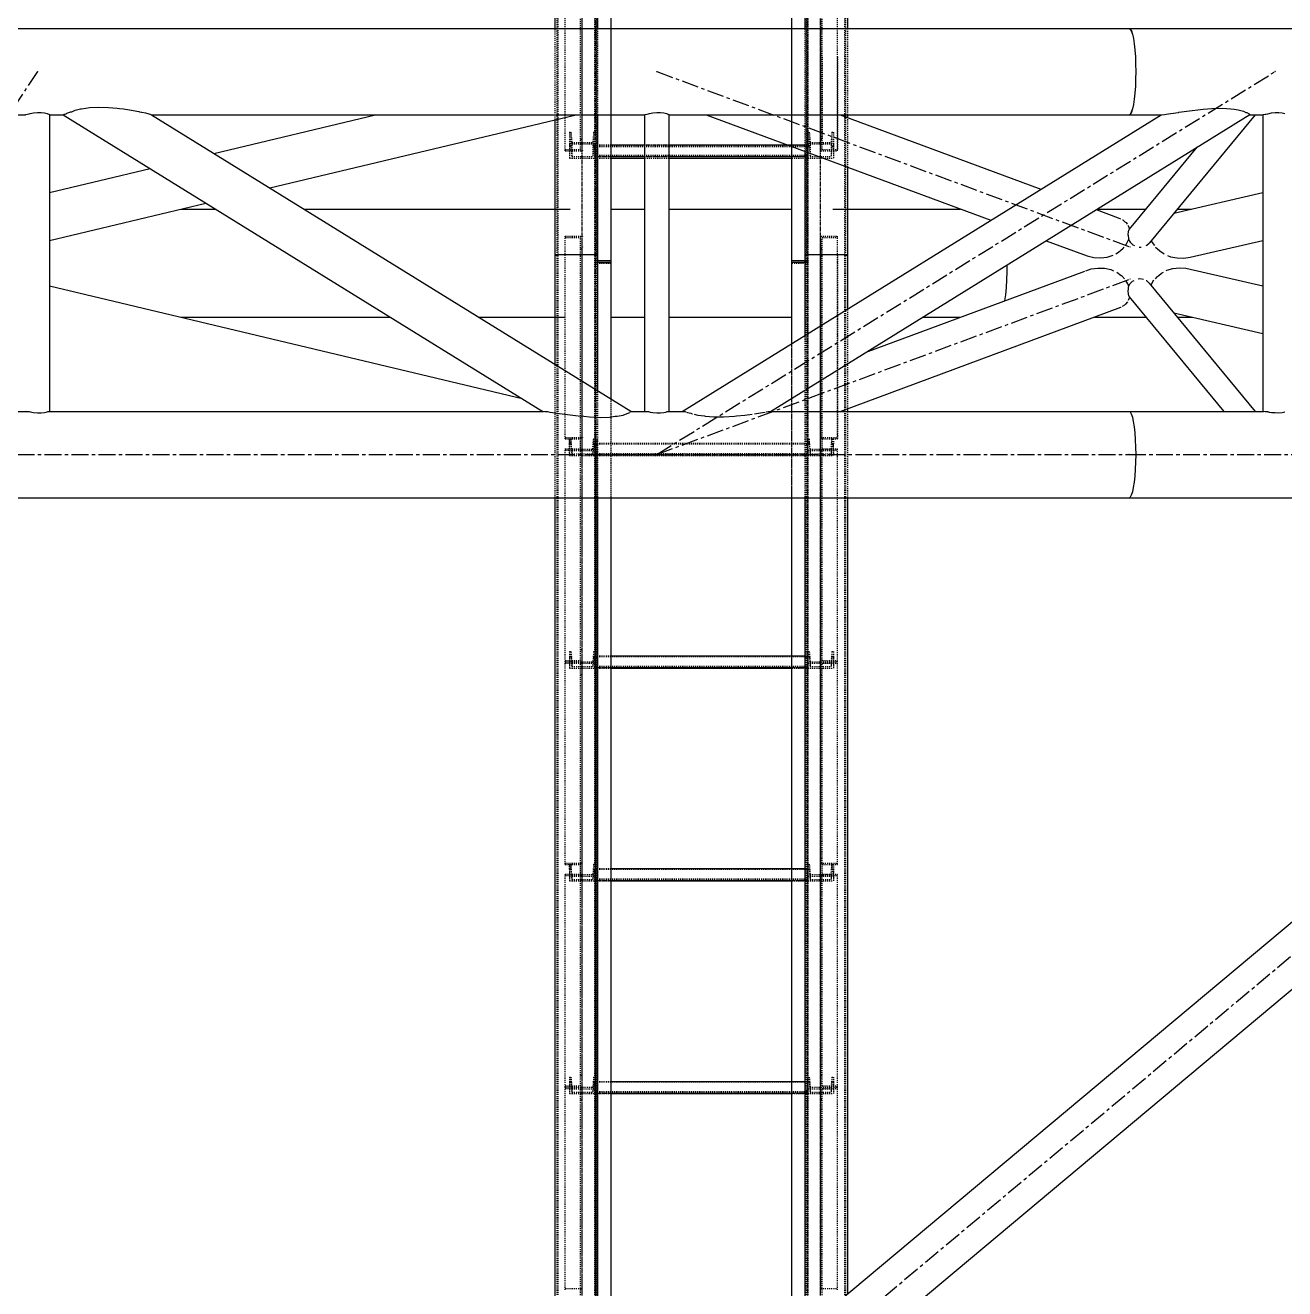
# Model space of a CAD drawing. Header units: millimetres. Extents: x 5143 to 30813, y 232 to 21408.
# Drawn here: x 24297 to 24889, y 11978 to 12572 of the extents above; entities that cross this region are included whole.
import ezdxf

# ---------------------------------------------------------------- set-up
doc = ezdxf.new("R2010")
doc.units = ezdxf.units.MM
doc.header["$LTSCALE"] = 0.25
for name, pattern in [('CENTER', [50.8, 31.75, -6.35, 6.35, -6.35]), ('XKITLINE00', [0]), ('XKITLINE02', [4, 2, -2]), ('XKITLINE03', [6, 3, -1, 1, -1])]:
    doc.linetypes.add(name, pattern=pattern)

msp = doc.modelspace()

# ---------------------------------------------------------------- linework, layer by layer
at = {"color": 1, "linetype": 'XKITLINE03'}
for p, q in [((24559, 12460.22), (24559, 14136.58)), ((24670.99, 12460.22), (24670.99, 14136.58)), ((24564.99, 14100.27), (24565, 12460.27)), ((24665, 12460.27), (24665, 14100.27)), ((24559, 12513.08), (24559, 12616.42)), ((24670.98, 12616.42), (24670.98, 12513.08)), ((24564.99, 12509.62), (24564.99, 12516.23)), ((24664.97, 12516.23), (24664.97, 12509.62)), ((24564.99, 12510.33), (24664.97, 12510.33)), ((24559, 12378.2), (24559, 12472.83)), ((24670.98, 12472.83), (24670.98, 12378.2)), ((24559, 10814.34), (24559, 12467.81)), ((24670.99, 10814.34), (24670.99, 12467.81)), ((24565, 12460.27), (24565, 10820.27)), ((24665, 10820.27), (24665, 12460.27)), ((24559, 12272.87), (24559, 12372.39)), ((24564.99, 12369.86), (24564.99, 12372.13)), ((24564.99, 12370.1), (24664.97, 12370.1)), ((24664.97, 12372.13), (24664.97, 12369.86)), ((24670.98, 12372.39), (24670.98, 12272.87)), ((24559, 12178.24), (24559, 12272.87)), ((24564.99, 12269.88), (24564.99, 12272.15)), ((24564.99, 12270.12), (24664.97, 12270.12)), ((24664.97, 12272.15), (24664.97, 12269.88)), ((24670.98, 12272.87), (24670.98, 12178.24)), ((24559, 12072.91), (24559, 12172.43)), ((24564.99, 12169.9), (24564.99, 12172.17)), ((24564.99, 12170.14), (24664.97, 12170.14)), ((24664.97, 12172.17), (24664.97, 12169.9)), ((24670.98, 12172.43), (24670.98, 12072.91)), ((24559, 11978.28), (24559, 12072.91)), ((24670.98, 12072.91), (24670.98, 11978.28)), ((24564.99, 12069.92), (24564.99, 12072.19)), ((24564.99, 12070.16), (24664.97, 12070.16)), ((24664.97, 12072.19), (24664.97, 12069.92))]:
    msp.add_line(p, q, dxfattribs=at)
at = {"color": 3, "linetype": 'XKITLINE02'}
for p, q in [((24547.15, 12464.01), (24547.15, 14108.01)), ((24547.68, 12464.27), (24547.68, 14108.55)), ((24564.91, 12464.27), (24564.92, 14108.55)), ((24565.45, 12464.01), (24565.45, 14108.01)), ((24664.54, 12464.01), (24664.54, 14108.01)), ((24665.07, 12464.27), (24665.07, 14108.55)), ((24682.31, 12464.27), (24682.31, 14108.55)), ((24682.84, 12464.01), (24682.84, 14108.01)), ((24565, 12460.27), (24564.99, 14101.46)), ((24565.85, 12460.36), (24565.85, 14101.37)), ((24657.5, 12461.41), (24657.5, 14101.41)), ((24664.15, 12460.36), (24664.15, 14101.37)), ((24665, 12460.27), (24665, 14101.46)), ((24663.69, 12512.75), (24663.69, 14066.32)), ((24546.3, 12527.64), (24546.3, 14052.58)), ((24572.5, 12461.41), (24572.5, 14036.38)), ((24558.2, 12513.62), (24558.2, 12621.89)), ((24559, 12513.08), (24559, 12621.89)), ((24670.98, 12557.22), (24670.98, 12621.89)), ((24671.78, 12513.62), (24671.78, 12621.89)), ((24551, 12513.08), (24551, 12616.97)), ((24678.98, 12513.08), (24678.98, 12616.97)), ((24546.3, 12527.64), (24546.3, 12570.57)), ((24566.3, 12529.97), (24566.3, 12570.57)), ((24572.5, 12529.97), (24572.5, 12570.57)), ((24657.5, 12515.05), (24657.5, 12570.57)), ((24663.69, 12512.75), (24663.69, 12570.57)), ((24683.69, 12529.97), (24683.69, 12570.57)), ((24670.98, 12513.08), (24670.98, 12557.22)), ((24671.78, 12557.22), (24671.78, 12518.55)), ((24678.98, 12557.22), (24678.98, 12513.62)), ((24683.69, 12505.34), (24683.69, 12528.66)), ((24552.99, 12521.73), (24552.99, 12515.11)), ((24552.99, 12521.73), (24553.67, 12521.73)), ((24552.99, 12521.73), (24552.99, 12516.23)), ((24553.67, 12521.73), (24553.67, 12515.11)), ((24553.67, 12521.73), (24554.06, 12516.93)), ((24558.2, 12518.55), (24559, 12518.55)), ((24564.31, 12521.73), (24563.93, 12516.93)), ((24564.31, 12521.73), (24564.31, 12515.11)), ((24564.31, 12521.73), (24564.99, 12521.73)), ((24564.99, 12521.73), (24564.99, 12515.11)), ((24564.99, 12521.73), (24564.99, 12516.23)), ((24664.97, 12521.73), (24664.97, 12515.11)), ((24664.97, 12521.73), (24664.97, 12516.23)), ((24664.97, 12521.73), (24665.65, 12521.73)), ((24665.65, 12521.73), (24665.65, 12515.11)), ((24665.65, 12521.73), (24666.04, 12516.93)), ((24670.98, 12518.55), (24671.78, 12518.55)), ((24676.29, 12521.73), (24675.91, 12516.93)), ((24676.29, 12521.73), (24676.29, 12515.11)), ((24676.29, 12521.73), (24676.97, 12521.73)), ((24676.97, 12521.73), (24676.97, 12515.11)), ((24676.97, 12521.73), (24676.97, 12516.23)), ((24551, 12513.62), (24558.2, 12513.62)), ((24551, 12513.08), (24559, 12513.08)), ((24552.99, 12516.23), (24552.99, 12509.62)), ((24552.99, 12516.23), (24564.99, 12516.23)), ((24552.99, 12515.11), (24553.67, 12515.11)), ((24552.99, 12515.11), (24552.99, 12509.62)), ((24553.67, 12515.11), (24554.06, 12510.32)), ((24554.06, 12516.93), (24554.06, 12510.32)), ((24554.06, 12516.93), (24563.93, 12516.93)), ((24563.93, 12516.93), (24563.93, 12510.32)), ((24564.31, 12515.11), (24563.93, 12510.32)), ((24564.31, 12515.11), (24564.99, 12515.11)), ((24564.99, 12516.23), (24564.99, 12509.62)), ((24564.99, 12509.62), (24564.99, 12515.82)), ((24564.99, 12515.82), (24572.5, 12515.82)), ((24564.99, 12515.78), (24664.97, 12515.78)), ((24564.99, 12515.15), (24664.97, 12515.15)), ((24564.99, 12515.11), (24664.97, 12515.11)), ((24564.99, 12515.11), (24564.99, 12509.62)), ((24588.25, 12515.82), (24599.65, 12515.82)), ((24655.41, 12515.82), (24664.97, 12515.82)), ((24664.97, 12509.62), (24664.97, 12516.23)), ((24664.97, 12509.62), (24664.97, 12515.82)), ((24664.97, 12515.11), (24664.97, 12509.62)), ((24664.97, 12515.11), (24665.65, 12515.11)), ((24664.97, 12516.23), (24676.97, 12516.23)), ((24665.65, 12515.11), (24666.04, 12510.32)), ((24666.04, 12516.93), (24675.91, 12516.93)), ((24666.04, 12516.93), (24666.04, 12510.32)), ((24670.98, 12513.08), (24678.98, 12513.08)), ((24671.78, 12513.62), (24678.98, 12513.62)), ((24675.91, 12516.93), (24675.91, 12510.32)), ((24676.29, 12515.11), (24675.91, 12510.32)), ((24676.29, 12515.11), (24676.97, 12515.11)), ((24676.97, 12516.23), (24676.97, 12509.62)), ((24676.97, 12515.11), (24676.97, 12509.62)), ((24552.99, 12509.62), (24564.99, 12509.62)), ((24554.06, 12510.32), (24563.93, 12510.32)), ((24564.99, 12510.97), (24664.97, 12510.97)), ((24564.99, 12510.39), (24664.97, 12510.39)), ((24564.99, 12510.33), (24572.5, 12510.33)), ((24564.99, 12509.62), (24572.5, 12509.62)), ((24588.25, 12510.33), (24599.65, 12510.33)), ((24588.25, 12509.62), (24599.65, 12509.62)), ((24657.5, 12510.33), (24664.97, 12510.33)), ((24657.5, 12509.62), (24664.97, 12509.62)), ((24664.97, 12509.62), (24676.97, 12509.62)), ((24666.04, 12510.32), (24675.91, 12510.32)), ((24551, 12377.6), (24551, 12472.83)), ((24551, 12472.83), (24559, 12472.83)), ((24551, 12472.24), (24558.2, 12472.24)), ((24558.2, 12372.26), (24558.2, 12472.24)), ((24559, 12372.26), (24559, 12472.83)), ((24670.98, 12464.3), (24670.98, 12472.83)), ((24670.98, 12472.83), (24678.98, 12472.83)), ((24671.78, 12377.22), (24671.78, 12472.24)), ((24671.78, 12472.24), (24678.98, 12472.24)), ((24678.98, 12377.6), (24678.98, 12472.83)), ((24558.2, 12466.9), (24559, 12466.9)), ((24670.98, 12466.9), (24671.78, 12466.9)), ((24546.3, 12464.01), (24546.3, 12464.3)), ((24546.3, 10867.93), (24546.3, 12464.01)), ((24546.3, 12464.01), (24547.15, 12464.01)), ((24546.3, 12464.01), (24547.15, 12464.01)), ((24547.15, 12464.01), (24547.68, 12464.27)), ((24547.15, 12464.01), (24547.68, 12464.27)), ((24547.15, 10820.27), (24547.15, 12464.01)), ((24547.68, 10820.27), (24547.68, 12464.27)), ((24547.68, 12464.27), (24564.92, 12464.27)), ((24547.68, 12464.27), (24564.91, 12464.27)), ((24564.91, 10820.27), (24564.92, 12464.27)), ((24564.91, 12464.27), (24565.45, 12464.01)), ((24564.92, 12464.27), (24565.45, 12464.01)), ((24565, 12461.46), (24566.3, 12461.46)), ((24565, 12460.68), (24566.3, 12460.68)), ((24565, 10820.27), (24565, 12460.68)), ((24565, 12460.27), (24572.5, 12460.27)), ((24565, 12460.27), (24572.5, 12460.27)), ((24565.45, 10820.27), (24565.45, 12464.01)), ((24565.45, 12464.01), (24566.3, 12464.01)), ((24565.45, 12464.01), (24566.3, 12464.01)), ((24565.85, 12461.37), (24566.3, 12461.38)), ((24565.85, 12460.65), (24572.5, 12460.66)), ((24565.85, 10820.3), (24565.85, 12460.65)), ((24565.85, 12460.36), (24572.5, 12460.32)), ((24565.85, 12460.3), (24572.5, 12460.29)), ((24566.3, 12464.01), (24566.3, 12464.3)), ((24572.5, 12461.41), (24572.5, 12461.46)), ((24572.5, 12460.68), (24572.5, 12460.66)), ((24572.5, 12460.27), (24572.5, 12460.68)), ((24572.5, 10884.14), (24572.5, 12460.66)), ((24572.5, 12460.29), (24572.5, 12460.27)), ((24657.5, 12461.41), (24657.5, 12461.46)), ((24657.5, 12460.27), (24657.5, 12460.68)), ((24657.5, 12460.66), (24664.15, 12460.65)), ((24657.5, 10820.66), (24657.5, 12460.66)), ((24657.5, 12460.32), (24664.15, 12460.36)), ((24657.5, 12460.32), (24657.5, 12460.27)), ((24657.5, 12460.29), (24664.15, 12460.3)), ((24657.5, 12460.27), (24665, 12460.27)), ((24657.5, 12460.27), (24665, 12460.27)), ((24663.69, 12464.01), (24663.69, 12464.3)), ((24663.69, 12464.01), (24664.54, 12464.01)), ((24663.69, 12464.01), (24664.54, 12464.01)), ((24663.69, 12461.46), (24665, 12461.46)), ((24663.69, 12461.38), (24664.15, 12461.37)), ((24663.69, 12460.68), (24665, 12460.68)), ((24664.15, 12461.37), (24664.15, 12460.36)), ((24664.15, 10820.3), (24664.15, 12460.65)), ((24664.54, 12464.01), (24665.07, 12464.27)), ((24664.54, 12464.01), (24665.07, 12464.27)), ((24664.54, 10820.27), (24664.54, 12464.01)), ((24665, 12461.46), (24665, 12460.27)), ((24665, 10820.27), (24665, 12460.68)), ((24665.07, 10820.27), (24665.07, 12464.27)), ((24665.07, 12464.27), (24682.31, 12464.27)), ((24665.07, 12464.27), (24682.31, 12464.27)), ((24670.98, 12372.26), (24670.98, 12464.3)), ((24671.78, 12372.26), (24671.78, 12464.3)), ((24678.98, 12464.3), (24678.98, 12377.6)), ((24682.31, 10820.27), (24682.31, 12464.27)), ((24682.31, 12464.27), (24682.84, 12464.01)), ((24682.31, 12464.27), (24682.84, 12464.01)), ((24682.84, 10820.27), (24682.84, 12464.01)), ((24682.84, 12464.01), (24683.69, 12464.01)), ((24682.84, 12464.01), (24683.69, 12464.01)), ((24683.69, 12464.01), (24683.69, 12464.3)), ((24683.69, 12391.89), (24683.69, 12438.7)), ((24663.69, 10854.23), (24663.69, 12426.32)), ((24657.5, 12349.97), (24657.5, 12422.48)), ((24546.3, 12349.97), (24546.3, 12412.58)), ((24566.3, 10880.3), (24566.3, 12400.21)), ((24572.5, 12349.97), (24572.5, 12396.38)), ((24683.69, 12349.97), (24683.69, 12390.57)), ((24551, 12378.2), (24559, 12378.2)), ((24551, 12377.6), (24558.2, 12377.6)), ((24552.99, 12375.36), (24552.99, 12377.63)), ((24552.99, 12377.63), (24553.67, 12377.63)), ((24552.99, 12377.22), (24552.99, 12372.13)), ((24553.67, 12377.63), (24553.67, 12375.36)), ((24554.06, 12372.83), (24553.67, 12377.63)), ((24558.2, 12273.44), (24558.2, 12378.08)), ((24558.2, 12378.08), (24559, 12378.08)), ((24559, 12272.87), (24559, 12378.08)), ((24563.93, 12372.83), (24564.31, 12377.63)), ((24564.31, 12377.63), (24564.31, 12375.36)), ((24564.31, 12377.63), (24564.99, 12377.63)), ((24564.99, 12375.36), (24564.99, 12377.63)), ((24565, 12377.22), (24565, 10820.27)), ((24564.99, 12377.22), (24564.99, 12372.13)), ((24564.99, 12369.86), (24564.99, 12375.6)), ((24564.99, 12375.6), (24664.97, 12375.6)), ((24564.99, 12375.59), (24664.97, 12375.59)), ((24565.85, 12377.22), (24565.85, 10820.3)), ((24664.97, 12369.86), (24664.97, 12375.6)), ((24664.97, 12372.13), (24664.97, 12377.63)), ((24664.97, 12377.63), (24665.65, 12377.63)), ((24664.97, 12377.63), (24664.97, 12375.36)), ((24666.04, 12372.83), (24665.65, 12377.63)), ((24665.65, 12377.63), (24665.65, 12375.36)), ((24670.98, 12378.2), (24678.98, 12378.2)), ((24670.98, 12272.87), (24670.98, 12378.08)), ((24670.98, 12378.08), (24671.78, 12378.08)), ((24671.78, 12273.44), (24671.78, 12378.08)), ((24671.78, 12377.6), (24678.98, 12377.6)), ((24675.91, 12372.83), (24676.29, 12377.63)), ((24676.29, 12377.63), (24676.97, 12377.63)), ((24676.29, 12377.63), (24676.29, 12375.36)), ((24676.97, 12372.13), (24676.97, 12377.63)), ((24676.97, 12377.63), (24676.97, 12375.36)), ((24551, 12272.87), (24551, 12372.95)), ((24551, 12372.95), (24558.2, 12372.95)), ((24551, 12372.39), (24559, 12372.39)), ((24552.99, 12375.36), (24553.67, 12375.36)), ((24552.99, 12369.86), (24552.99, 12375.36)), ((24552.99, 12372.13), (24552.99, 12369.86)), ((24552.99, 12372.13), (24564.99, 12372.13)), ((24552.99, 12369.86), (24564.99, 12369.86)), ((24553.67, 12375.36), (24554.06, 12370.56)), ((24554.06, 12372.83), (24554.06, 12370.56)), ((24554.06, 12372.83), (24563.93, 12372.83)), ((24554.06, 12370.56), (24563.93, 12370.56)), ((24558.2, 12372.26), (24559, 12372.26)), ((24564.31, 12375.36), (24563.93, 12370.56)), ((24563.93, 12372.83), (24563.93, 12370.56)), ((24564.31, 12375.36), (24564.99, 12375.36)), ((24564.99, 12375.37), (24664.97, 12375.37)), ((24564.99, 12369.86), (24564.99, 12375.36)), ((24564.99, 12375.36), (24664.97, 12375.36)), ((24564.99, 12372.13), (24564.99, 12369.86)), ((24564.99, 12370.78), (24664.97, 12370.78)), ((24564.99, 12370.58), (24664.97, 12370.58)), ((24564.99, 12370.1), (24664.97, 12370.1)), ((24564.99, 12369.86), (24664.97, 12369.86)), ((24664.97, 12369.86), (24664.97, 12375.36)), ((24664.97, 12375.36), (24665.65, 12375.36)), ((24664.97, 12372.13), (24676.97, 12372.13)), ((24664.97, 12372.13), (24664.97, 12369.86)), ((24664.97, 12369.86), (24676.97, 12369.86)), ((24665.65, 12375.36), (24666.04, 12370.56)), ((24666.04, 12372.83), (24675.91, 12372.83)), ((24666.04, 12372.83), (24666.04, 12370.56)), ((24666.04, 12370.56), (24675.91, 12370.56)), ((24670.98, 12372.39), (24678.98, 12372.39)), ((24670.98, 12372.26), (24671.78, 12372.26)), ((24670.98, 12272.87), (24670.98, 12369.6)), ((24671.78, 12372.95), (24678.98, 12372.95)), ((24676.29, 12375.36), (24675.91, 12370.56)), ((24675.91, 12372.83), (24675.91, 12370.56)), ((24676.29, 12375.36), (24676.97, 12375.36)), ((24676.97, 12369.86), (24676.97, 12375.36)), ((24676.97, 12372.13), (24676.97, 12369.86)), ((24678.98, 12369.5), (24678.98, 12372.95)), ((24678.98, 12272.87), (24678.98, 12369.59)), ((24552.99, 12277.65), (24552.99, 12275.38)), ((24552.99, 12277.65), (24553.67, 12277.65)), ((24552.99, 12277.65), (24552.99, 12272.15)), ((24552.99, 12275.38), (24553.67, 12275.38)), ((24552.99, 12275.38), (24552.99, 12269.88)), ((24553.67, 12277.65), (24553.67, 12275.38)), ((24553.67, 12277.65), (24554.06, 12272.85)), ((24553.67, 12275.38), (24554.06, 12270.58)), ((24558.2, 12278.56), (24559, 12278.56)), ((24564.31, 12277.65), (24563.93, 12272.85)), ((24564.31, 12275.38), (24563.93, 12270.58)), ((24564.31, 12277.65), (24564.31, 12275.38)), ((24564.31, 12277.65), (24564.99, 12277.65)), ((24564.31, 12275.38), (24564.99, 12275.38)), ((24564.99, 12277.65), (24564.99, 12275.38)), ((24564.99, 12277.65), (24564.99, 12272.15)), ((24564.99, 12269.88), (24564.99, 12275.62)), ((24564.99, 12275.62), (24572.5, 12275.62)), ((24564.99, 12275.61), (24664.97, 12275.61)), ((24564.99, 12275.39), (24664.97, 12275.39)), ((24564.99, 12275.38), (24564.99, 12269.88)), ((24564.99, 12275.38), (24664.97, 12275.38)), ((24657.5, 12275.62), (24664.97, 12275.62)), ((24664.97, 12277.65), (24664.97, 12272.15)), ((24664.97, 12277.65), (24665.65, 12277.65)), ((24664.97, 12277.65), (24664.97, 12275.38)), ((24664.97, 12269.88), (24664.97, 12275.62)), ((24664.97, 12275.38), (24664.97, 12269.88)), ((24664.97, 12275.38), (24665.65, 12275.38)), ((24665.65, 12277.65), (24666.04, 12272.85)), ((24665.65, 12277.65), (24665.65, 12275.38)), ((24665.65, 12275.38), (24666.04, 12270.58)), ((24670.98, 12278.56), (24671.78, 12278.56)), ((24676.29, 12277.65), (24675.91, 12272.85)), ((24676.29, 12275.38), (24675.91, 12270.58)), ((24676.29, 12277.65), (24676.97, 12277.65)), ((24676.29, 12277.65), (24676.29, 12275.38)), ((24676.29, 12275.38), (24676.97, 12275.38)), ((24676.97, 12277.65), (24676.97, 12272.15)), ((24676.97, 12277.65), (24676.97, 12275.38)), ((24676.97, 12275.38), (24676.97, 12269.88)), ((24551, 12273.44), (24558.2, 12273.44)), ((24551, 12177.65), (24551, 12272.87)), ((24551, 12272.87), (24559, 12272.87)), ((24551, 12272.87), (24559, 12272.87)), ((24551, 12272.28), (24558.2, 12272.28)), ((24552.99, 12272.15), (24552.99, 12269.88)), ((24552.99, 12272.15), (24564.99, 12272.15)), ((24552.99, 12269.88), (24564.99, 12269.88)), ((24554.06, 12272.85), (24554.06, 12270.58)), ((24554.06, 12272.85), (24563.93, 12272.85)), ((24554.06, 12270.58), (24563.93, 12270.58)), ((24558.2, 12172.3), (24558.2, 12272.28)), ((24559, 12172.3), (24559, 12272.87)), ((24563.93, 12272.85), (24563.93, 12270.58)), ((24564.99, 12272.15), (24564.99, 12269.88)), ((24564.99, 12270.8), (24664.97, 12270.8)), ((24564.99, 12270.6), (24664.97, 12270.6)), ((24564.99, 12270.12), (24572.5, 12270.12)), ((24564.99, 12269.88), (24572.5, 12269.88)), ((24657.5, 12270.12), (24664.97, 12270.12)), ((24657.5, 12269.88), (24664.97, 12269.88)), ((24664.97, 12272.15), (24676.97, 12272.15)), ((24664.97, 12272.15), (24664.97, 12269.88)), ((24664.97, 12269.88), (24676.97, 12269.88)), ((24666.04, 12272.85), (24675.91, 12272.85)), ((24666.04, 12272.85), (24666.04, 12270.58)), ((24666.04, 12270.58), (24675.91, 12270.58)), ((24670.98, 12172.3), (24670.98, 12272.87)), ((24670.98, 12272.87), (24678.98, 12272.87)), ((24670.98, 12272.87), (24678.98, 12272.87)), ((24671.78, 12273.44), (24678.98, 12273.44)), ((24671.78, 12172.3), (24671.78, 12272.28)), ((24671.78, 12272.28), (24678.98, 12272.28)), ((24675.91, 12272.85), (24675.91, 12270.58)), ((24676.97, 12272.15), (24676.97, 12269.88)), ((24678.98, 12177.65), (24678.98, 12272.87)), ((24558.2, 12266.94), (24559, 12266.94)), ((24670.98, 12266.94), (24671.78, 12266.94)), ((24551, 12178.24), (24559, 12178.24)), ((24551, 12177.65), (24558.2, 12177.65)), ((24552.99, 12175.4), (24552.99, 12177.67)), ((24552.99, 12177.67), (24553.67, 12177.67)), ((24552.99, 12177.65), (24552.99, 12172.17)), ((24552.99, 12175.4), (24553.67, 12175.4)), ((24552.99, 12175.4), (24552.99, 12169.9)), ((24553.67, 12177.67), (24553.67, 12175.4)), ((24554.06, 12172.87), (24553.67, 12177.67)), ((24553.67, 12175.4), (24554.06, 12170.6)), ((24558.2, 12073.48), (24558.2, 12178.12)), ((24558.2, 12178.12), (24559, 12178.12)), ((24559, 12072.91), (24559, 12178.12)), ((24564.31, 12177.67), (24563.93, 12172.87)), ((24564.31, 12175.4), (24563.93, 12170.6)), ((24564.31, 12177.67), (24564.31, 12175.4)), ((24564.31, 12177.67), (24564.99, 12177.67)), ((24564.31, 12175.4), (24564.99, 12175.4)), ((24564.99, 12177.67), (24564.99, 12175.4)), ((24564.99, 12177.67), (24564.99, 12172.17)), ((24564.99, 12169.9), (24564.99, 12175.64)), ((24564.99, 12175.64), (24572.5, 12175.64)), ((24564.99, 12175.63), (24664.97, 12175.63)), ((24564.99, 12175.41), (24664.97, 12175.41)), ((24564.99, 12175.4), (24564.99, 12169.9)), ((24564.99, 12175.4), (24664.97, 12175.4)), ((24657.5, 12175.64), (24664.97, 12175.64)), ((24664.97, 12169.9), (24664.97, 12175.64)), ((24664.97, 12177.67), (24664.97, 12172.17)), ((24664.97, 12177.67), (24665.65, 12177.67)), ((24664.97, 12177.67), (24664.97, 12175.4)), ((24664.97, 12175.4), (24664.97, 12169.9)), ((24664.97, 12175.4), (24665.65, 12175.4)), ((24665.65, 12177.67), (24666.04, 12172.87)), ((24665.65, 12177.67), (24665.65, 12175.4)), ((24665.65, 12175.4), (24666.04, 12170.6)), ((24670.98, 12178.24), (24678.98, 12178.24)), ((24670.98, 12072.91), (24670.98, 12178.12)), ((24670.98, 12178.12), (24671.78, 12178.12)), ((24671.78, 12073.48), (24671.78, 12178.12)), ((24671.78, 12177.65), (24678.98, 12177.65)), ((24675.91, 12172.87), (24676.29, 12177.67)), ((24676.29, 12175.4), (24675.91, 12170.6)), ((24676.29, 12177.67), (24676.97, 12177.67)), ((24676.29, 12177.67), (24676.29, 12175.4)), ((24676.29, 12175.4), (24676.97, 12175.4)), ((24676.97, 12172.17), (24676.97, 12177.67)), ((24676.97, 12177.67), (24676.97, 12175.4)), ((24676.97, 12175.4), (24676.97, 12169.9)), ((24551, 12072.91), (24551, 12173)), ((24551, 12173), (24558.2, 12173)), ((24551, 12172.43), (24559, 12172.43)), ((24552.99, 12172.17), (24552.99, 12169.9)), ((24552.99, 12172.17), (24564.99, 12172.17)), ((24552.99, 12169.9), (24564.99, 12169.9)), ((24554.06, 12172.87), (24554.06, 12170.6)), ((24554.06, 12172.87), (24563.93, 12172.87)), ((24554.06, 12170.6), (24563.93, 12170.6)), ((24558.2, 12172.3), (24559, 12172.3)), ((24563.93, 12172.87), (24563.93, 12170.6)), ((24564.99, 12172.17), (24564.99, 12169.9)), ((24564.99, 12170.82), (24664.97, 12170.82)), ((24564.99, 12170.62), (24664.97, 12170.62)), ((24564.99, 12170.14), (24572.5, 12170.14)), ((24564.99, 12169.9), (24572.5, 12169.9)), ((24657.5, 12170.14), (24664.97, 12170.14)), ((24657.5, 12169.9), (24664.97, 12169.9)), ((24664.97, 12172.17), (24676.97, 12172.17)), ((24664.97, 12172.17), (24664.97, 12169.9)), ((24664.97, 12169.9), (24676.97, 12169.9)), ((24666.04, 12172.87), (24675.91, 12172.87)), ((24666.04, 12172.87), (24666.04, 12170.6)), ((24666.04, 12170.6), (24675.91, 12170.6)), ((24670.98, 12172.43), (24678.98, 12172.43)), ((24670.98, 12172.3), (24671.78, 12172.3)), ((24671.78, 12173), (24678.98, 12173)), ((24675.91, 12172.87), (24675.91, 12170.6)), ((24676.97, 12172.17), (24676.97, 12169.9)), ((24678.98, 12072.91), (24678.98, 12173)), ((24558.2, 12078.6), (24559, 12078.6)), ((24670.98, 12078.6), (24671.78, 12078.6)), ((24551, 12073.48), (24558.2, 12073.48)), ((24551, 11977.69), (24551, 12072.91)), ((24551, 12072.91), (24559, 12072.91)), ((24551, 12072.91), (24559, 12072.91)), ((24552.99, 12077.69), (24552.99, 12075.42)), ((24552.99, 12077.69), (24553.67, 12077.69)), ((24552.99, 12077.69), (24552.99, 12072.19)), ((24552.99, 12075.42), (24553.67, 12075.42)), ((24552.99, 12075.42), (24552.99, 12069.92)), ((24553.67, 12077.69), (24553.67, 12075.42)), ((24553.67, 12077.69), (24554.06, 12072.89)), ((24553.67, 12075.42), (24554.06, 12070.62)), ((24554.06, 12072.89), (24554.06, 12070.62)), ((24554.06, 12072.89), (24563.93, 12072.89)), ((24559, 11972.34), (24559, 12072.91)), ((24564.31, 12077.69), (24563.93, 12072.89)), ((24564.31, 12075.42), (24563.93, 12070.62)), ((24563.93, 12072.89), (24563.93, 12070.62)), ((24564.31, 12077.69), (24564.31, 12075.42)), ((24564.31, 12077.69), (24564.99, 12077.69)), ((24564.31, 12075.42), (24564.99, 12075.42)), ((24564.99, 12077.69), (24564.99, 12075.42)), ((24564.99, 12077.69), (24564.99, 12072.19)), ((24564.99, 12069.92), (24564.99, 12075.66)), ((24564.99, 12075.66), (24572.5, 12075.66)), ((24564.99, 12075.65), (24664.97, 12075.65)), ((24564.99, 12075.43), (24664.97, 12075.43)), ((24564.99, 12075.42), (24564.99, 12069.92)), ((24564.99, 12075.42), (24664.97, 12075.42)), ((24657.5, 12075.66), (24664.97, 12075.66)), ((24664.97, 12077.69), (24664.97, 12072.19)), ((24664.97, 12077.69), (24665.65, 12077.69)), ((24664.97, 12077.69), (24664.97, 12075.42)), ((24664.97, 12069.92), (24664.97, 12075.66)), ((24664.97, 12075.42), (24664.97, 12069.92)), ((24664.97, 12075.42), (24665.65, 12075.42)), ((24665.65, 12077.69), (24666.04, 12072.89)), ((24665.65, 12077.69), (24665.65, 12075.42)), ((24665.65, 12075.42), (24666.04, 12070.62)), ((24666.04, 12072.89), (24675.91, 12072.89)), ((24666.04, 12072.89), (24666.04, 12070.62)), ((24670.98, 11972.34), (24670.98, 12072.91)), ((24670.98, 12072.91), (24678.98, 12072.91)), ((24670.98, 12072.91), (24678.98, 12072.91)), ((24671.78, 12073.48), (24678.98, 12073.48)), ((24676.29, 12077.69), (24675.91, 12072.89)), ((24676.29, 12075.42), (24675.91, 12070.62)), ((24675.91, 12072.89), (24675.91, 12070.62)), ((24676.29, 12077.69), (24676.97, 12077.69)), ((24676.29, 12077.69), (24676.29, 12075.42)), ((24676.29, 12075.42), (24676.97, 12075.42)), ((24676.97, 12077.69), (24676.97, 12072.19)), ((24676.97, 12077.69), (24676.97, 12075.42)), ((24676.97, 12075.42), (24676.97, 12069.92)), ((24678.98, 11977.69), (24678.98, 12072.91)), ((24551, 12072.32), (24558.2, 12072.32)), ((24552.99, 12072.19), (24552.99, 12069.92)), ((24552.99, 12072.19), (24564.99, 12072.19)), ((24552.99, 12069.92), (24564.99, 12069.92)), ((24554.06, 12070.62), (24563.93, 12070.62)), ((24558.2, 11972.34), (24558.2, 12072.32)), ((24558.2, 12066.98), (24559, 12066.98)), ((24564.99, 12072.19), (24564.99, 12069.92)), ((24564.99, 12070.84), (24664.97, 12070.84)), ((24564.99, 12070.64), (24664.97, 12070.64)), ((24564.99, 12070.16), (24572.5, 12070.16)), ((24564.99, 12069.92), (24572.5, 12069.92)), ((24657.5, 12070.16), (24664.97, 12070.16)), ((24657.5, 12069.92), (24664.97, 12069.92)), ((24664.97, 12072.19), (24676.97, 12072.19)), ((24664.97, 12072.19), (24664.97, 12069.92)), ((24664.97, 12069.92), (24676.97, 12069.92)), ((24666.04, 12070.62), (24675.91, 12070.62)), ((24670.98, 12066.98), (24671.78, 12066.98)), ((24671.78, 11972.34), (24671.78, 12072.32)), ((24671.78, 12072.32), (24678.98, 12072.32)), ((24676.97, 12072.19), (24676.97, 12069.92)), ((24551, 11978.28), (24559, 11978.28)), ((24670.98, 11978.28), (24678.98, 11978.28))]:
    msp.add_line(p, q, dxfattribs=at)
at = {"color": 7, "linetype": 'XKITLINE00'}
for p, q in [((24546.3, 12570.57), (24546.3, 13059.66)), ((24566.3, 12570.57), (24566.3, 13042.91)), ((24572.5, 12570.57), (24572.5, 13037.72)), ((24657.5, 12570.57), (24657.5, 12966.55)), ((24663.69, 12570.57), (24663.69, 12961.36)), ((24683.69, 12570.57), (24683.69, 12944.61)), ((24566.3, 12464.3), (24566.3, 12529.97)), ((24572.5, 12461.41), (24572.5, 12529.97)), ((24683.69, 12528.66), (24683.69, 12529.97)), ((24546.3, 12464.3), (24546.3, 12527.64)), ((24572.5, 12515.82), (24588.25, 12515.82)), ((24599.65, 12515.82), (24655.41, 12515.82)), ((24657.5, 12461.46), (24657.5, 12515.05)), ((24663.69, 12464.3), (24663.69, 12512.75)), ((24572.5, 12510.33), (24588.25, 12510.33)), ((24572.5, 12509.62), (24588.25, 12509.62)), ((24599.65, 12510.33), (24657.5, 12510.33)), ((24599.65, 12509.62), (24657.5, 12509.62)), ((24683.69, 12464.3), (24683.69, 12505.34)), ((24546.3, 12412.58), (24546.3, 12464.3)), ((24546.3, 12464.3), (24566.3, 12464.3)), ((24546.3, 12464.3), (24566.3, 12464.3)), ((24566.3, 12400.21), (24566.3, 12464.3)), ((24566.3, 12461.46), (24572.5, 12461.46)), ((24566.3, 12461.38), (24572.5, 12461.41)), ((24566.3, 12460.68), (24572.5, 12460.68)), ((24572.5, 12460.68), (24572.5, 12461.41)), ((24572.5, 12396.38), (24572.5, 12460.68)), ((24657.5, 12461.46), (24657.5, 12461.41)), ((24657.5, 12461.46), (24663.69, 12461.46)), ((24657.5, 12461.41), (24663.69, 12461.38)), ((24657.5, 12460.68), (24657.5, 12461.41)), ((24657.5, 12422.48), (24657.5, 12460.68)), ((24657.5, 12460.68), (24663.69, 12460.68)), ((24663.69, 12426.32), (24663.69, 12464.3)), ((24663.69, 12464.3), (24683.69, 12464.3)), ((24663.69, 12464.3), (24683.69, 12464.3)), ((24683.69, 12438.7), (24683.69, 12464.3)), ((24683.69, 12390.57), (24683.69, 12391.89)), ((24546.3, 11860.84), (24546.3, 12349.97)), ((24566.3, 11877.59), (24566.3, 12349.97)), ((24572.5, 11882.78), (24572.5, 12349.97)), ((24657.5, 11953.95), (24657.5, 12349.97)), ((24663.69, 11959.14), (24663.69, 12349.97)), ((24683.69, 11975.88), (24683.69, 12349.97)), ((24572.5, 12275.62), (24657.5, 12275.62)), ((24572.5, 12270.12), (24657.5, 12270.12)), ((24572.5, 12269.88), (24657.5, 12269.88)), ((24572.5, 12175.64), (24657.5, 12175.64)), ((24572.5, 12170.14), (24657.5, 12170.14)), ((24572.5, 12169.9), (24657.5, 12169.9)), ((24572.5, 12075.66), (24657.5, 12075.66)), ((24572.5, 12070.16), (24657.5, 12070.16)), ((24572.5, 12069.92), (24657.5, 12069.92))]:
    msp.add_line(p, q, dxfattribs=at)
at = {"color": 8, "linetype": 'XKITLINE00'}
for p, q in [((23581.51, 12570.57), (24815.89, 12570.57)), ((24815.89, 12570.57), (24816.44, 12570.27)), ((24815.89, 12570.57), (25131.8, 12570.57)), ((24815.89, 12570.57), (24816.44, 12570.27)), ((24816.44, 12570.27), (24816.97, 12569.35)), ((24816.44, 12570.27), (24816.98, 12569.35)), ((24816.97, 12569.35), (24817.48, 12567.85)), ((24816.98, 12569.35), (24817.48, 12567.85)), ((24817.48, 12567.85), (24817.93, 12565.83)), ((24817.93, 12565.83), (24818.32, 12563.32)), ((24818.32, 12563.32), (24818.64, 12560.42)), ((24818.64, 12560.42), (24818.87, 12557.22)), ((24818.87, 12557.22), (24819.01, 12553.8)), ((24819.01, 12553.8), (24819.06, 12550.27)), ((24819.06, 12550.27), (24819.01, 12546.75)), ((24818.87, 12543.33), (24818.64, 12540.12)), ((24819.01, 12546.75), (24818.87, 12543.33)), ((24818.32, 12537.23), (24817.93, 12534.72)), ((24818.64, 12540.12), (24818.32, 12537.23)), ((24290.89, 12529.97), (24297.45, 12529.97)), ((24297.29, 12529.97), (24297.4, 12529.94)), ((24297.4, 12529.94), (24297.54, 12530.05)), ((24297.54, 12530.05), (24298.35, 12530.25)), ((24298.35, 12530.25), (24299.17, 12530.37)), ((24299.17, 12530.37), (24299.61, 12530.52)), ((24299.61, 12530.52), (24301.2, 12530.84)), ((24301.2, 12530.84), (24302.96, 12531)), ((24302.96, 12531), (24304.72, 12531)), ((24304.72, 12531), (24306.31, 12530.83)), ((24306.31, 12530.83), (24307.57, 12530.52)), ((24307.57, 12530.52), (24307.85, 12530.37)), ((24307.85, 12530.37), (24308.38, 12530.25)), ((24308.38, 12530.25), (24308.66, 12530.05)), ((24308.66, 12530.05), (24308.66, 12390.57)), ((24308.66, 12529.97), (24315.27, 12529.97)), ((24315.05, 12529.98), (24315.06, 12529.96)), ((24315.06, 12529.96), (24315.22, 12529.94)), ((24315.06, 12529.96), (24540.39, 12390.57)), ((24315.22, 12529.94), (24315.57, 12530.2)), ((24315.57, 12530.2), (24315.98, 12530.28)), ((24316, 12530.28), (24316.44, 12530.37)), ((24316.44, 12530.37), (24316.73, 12530.65)), ((24316.73, 12530.65), (24318.21, 12531.19)), ((24318.24, 12531.2), (24318.49, 12531.29)), ((24318.49, 12531.29), (24319.09, 12531.42)), ((24319.09, 12531.42), (24320.72, 12532.11)), ((24320.72, 12532.11), (24323.24, 12532.68)), ((24323.31, 12532.7), (24323.75, 12532.8)), ((24323.75, 12532.8), (24325.73, 12533.03)), ((24325.73, 12533.03), (24327.38, 12533.34)), ((24327.38, 12533.34), (24331.63, 12533.6)), ((24331.63, 12533.6), (24336.44, 12533.45)), ((24336.44, 12533.45), (24340.41, 12533.03)), ((24340.41, 12533.03), (24341.51, 12532.95)), ((24341.51, 12532.95), (24343.4, 12532.7)), ((24343.5, 12532.68), (24346.25, 12532.32)), ((24346.25, 12532.32), (24350.62, 12531.48)), ((24350.62, 12531.48), (24350.87, 12531.42)), ((24350.87, 12531.42), (24351.95, 12531.2)), ((24352, 12531.19), (24353.81, 12530.84)), ((24353.81, 12530.84), (24355.34, 12530.37)), ((24355.34, 12530.37), (24355.86, 12530.28)), ((24355.89, 12530.28), (24356.51, 12529.98)), ((24356.51, 12529.98), (24581.84, 12390.6)), ((24356.52, 12529.97), (24588.43, 12529.97)), ((24385.85, 12511.83), (24461.81, 12529.97)), ((24412.11, 12495.59), (24556.09, 12529.97)), ((24588.25, 12529.96), (24588.25, 12390.57)), ((24588.27, 12529.98), (24588.39, 12529.94)), ((24588.39, 12529.94), (24588.53, 12530.05)), ((24588.53, 12530.05), (24589.34, 12530.26)), ((24589.34, 12530.26), (24589.5, 12530.28)), ((24589.53, 12530.28), (24590.16, 12530.37)), ((24590.16, 12530.37), (24590.6, 12530.53)), ((24590.6, 12530.53), (24592.19, 12530.84)), ((24592.19, 12530.84), (24593.95, 12531.01)), ((24593.95, 12531.01), (24595.71, 12531.01)), ((24595.71, 12531.01), (24597.3, 12530.84)), ((24597.3, 12530.84), (24598.56, 12530.52)), ((24598.56, 12530.52), (24598.84, 12530.37)), ((24598.84, 12530.37), (24599.24, 12530.28)), ((24599.26, 12530.28), (24599.37, 12530.26)), ((24599.37, 12530.26), (24599.65, 12530.05)), ((24599.65, 12530.05), (24599.65, 12390.57)), ((24599.65, 12529.97), (24815.89, 12529.97)), ((24605.99, 12390.57), (24831.02, 12529.97)), ((24617.24, 12529.97), (24750.98, 12480.39)), ((24647.4, 12390.55), (24872.65, 12530.09)), ((24680.15, 12529.97), (24774.53, 12494.98)), ((24815.89, 12529.97), (24816.44, 12530.28)), ((24815.89, 12529.97), (24816.44, 12530.28)), ((24815.89, 12529.97), (24831.32, 12529.97)), ((24816.97, 12531.2), (24816.44, 12530.28)), ((24816.98, 12531.2), (24816.44, 12530.28)), ((24817.48, 12532.69), (24816.97, 12531.2)), ((24817.48, 12532.69), (24816.98, 12531.2)), ((24817.93, 12534.72), (24817.48, 12532.69)), ((24875.15, 12529.97), (24825.47, 12469.76)), ((24831.07, 12529.93), (24831.12, 12529.97)), ((24831.13, 12529.95), (24832.59, 12530.13)), ((24832.59, 12530.13), (24833.42, 12530.19)), ((24833.42, 12530.19), (24835.46, 12530.58)), ((24835.46, 12530.58), (24839.09, 12531.07)), ((24839.09, 12531.07), (24839.35, 12531.12)), ((24839.35, 12531.12), (24844.31, 12531.89)), ((24844.31, 12531.89), (24849.47, 12532.45)), ((24849.47, 12532.45), (24850.66, 12532.53)), ((24850.66, 12532.53), (24854.8, 12532.92)), ((24854.8, 12532.92), (24859.68, 12533.06)), ((24859.68, 12533.06), (24863.8, 12532.82)), ((24863.8, 12532.82), (24865.32, 12532.53)), ((24865.32, 12532.53), (24867.13, 12532.32)), ((24867.13, 12532.32), (24869.68, 12531.7)), ((24869.68, 12531.7), (24870.84, 12531.07)), ((24870.84, 12531.07), (24871.28, 12530.97)), ((24871.28, 12530.97), (24872.3, 12530.43)), ((24872.3, 12530.43), (24872.28, 12530.19)), ((24872.28, 12530.19), (24872.65, 12530.09)), ((24872.47, 12529.97), (24878.87, 12529.97)), ((24878.82, 12529.97), (24878.82, 12390.57)), ((24878.88, 12529.98), (24878.99, 12529.94)), ((24878.88, 12529.97), (24879.04, 12529.97)), ((24878.99, 12529.94), (24879.1, 12530.02)), ((24879.1, 12530.02), (24879.91, 12530.24)), ((24879.91, 12530.24), (24880.21, 12530.28)), ((24880.25, 12530.29), (24880.88, 12530.38)), ((24880.88, 12530.38), (24881.17, 12530.48)), ((24881.17, 12530.48), (24882.76, 12530.82)), ((24882.76, 12530.82), (24884.52, 12531)), ((24884.52, 12531), (24886.28, 12531.02)), ((24886.28, 12531.02), (24887.87, 12530.88)), ((24887.87, 12530.88), (24889.13, 12530.57)), ((24847.75, 12514.66), (24815.97, 12476.15)), ((24308.66, 12493.4), (24355.91, 12504.68)), ((24308.66, 12470.88), (24382.17, 12488.44)), ((24837.02, 12483.76), (24878.82, 12493.42)), ((24370.59, 12485.67), (24386.65, 12485.67)), ((24428.14, 12485.67), (24553.28, 12485.67)), ((24564.71, 12485.67), (24565, 12485.67)), ((24572.5, 12485.67), (24588.25, 12485.67)), ((24599.65, 12485.67), (24657.5, 12485.67)), ((24665, 12485.67), (24665.26, 12485.67)), ((24676.69, 12485.67), (24736.72, 12485.67)), ((24800.46, 12485.37), (24810.86, 12481.51)), ((24800.96, 12485.67), (24823.83, 12485.67)), ((24838.6, 12485.67), (24845.29, 12485.67)), ((24810.86, 12481.51), (24811.95, 12481.02)), ((24812.9, 12480.6), (24812.98, 12480.56)), ((24812.98, 12480.56), (24813.98, 12479.69)), ((24813.98, 12479.69), (24814.53, 12479.25)), ((24814.53, 12479.25), (24815.03, 12478.48)), ((24815.35, 12477.97), (24815.6, 12477.58)), ((24815.6, 12477.58), (24815.74, 12476.88)), ((24815.74, 12476.88), (24815.97, 12476.16)), ((24776.9, 12470.77), (24796.28, 12463.59)), ((24815.61, 12471.26), (24814.97, 12470.11)), ((24815.51, 12475.02), (24815.38, 12473.48)), ((24815.38, 12473.48), (24815.41, 12473.3)), ((24815.41, 12473.3), (24815.57, 12471.64)), ((24815.68, 12475.42), (24815.51, 12475.02)), ((24815.57, 12471.64), (24815.65, 12471.38)), ((24815.64, 12471.4), (24815.61, 12471.26)), ((24815.65, 12471.38), (24816.4, 12470.11)), ((24815.97, 12476.15), (24815.68, 12475.42)), ((24826.29, 12470.75), (24826.75, 12469.97)), ((24844.65, 12463.05), (24878.82, 12470.94)), ((24809.66, 12464.62), (24810.91, 12465.31)), ((24810.91, 12465.31), (24812.02, 12466.31)), ((24812.02, 12466.31), (24812.95, 12467.06)), ((24813.53, 12467.79), (24812.95, 12467.06)), ((24814.54, 12469.08), (24814.06, 12468.47)), ((24814.97, 12470.11), (24814.54, 12469.08)), ((24816.4, 12470.11), (24816.55, 12469.97)), ((24816.55, 12469.97), (24817.67, 12468.86)), ((24817.67, 12468.86), (24818.45, 12468.45)), ((24820.64, 12467.76), (24820.99, 12467.7)), ((24820.99, 12467.7), (24821.57, 12467.76)), ((24823.92, 12468.45), (24824.26, 12468.61)), ((24824.26, 12468.61), (24825.47, 12469.76)), ((24826.75, 12469.97), (24827.85, 12468.45)), ((24828.37, 12467.76), (24830.18, 12466.17)), ((24830.18, 12466.17), (24830.38, 12465.95)), ((24830.38, 12465.95), (24832.4, 12464.59)), ((24758.55, 12459.41), (24758.51, 12456.3)), ((24796.28, 12463.59), (24799.36, 12462.87)), ((24799.36, 12462.87), (24802.51, 12462.69)), ((24802.51, 12462.69), (24805.59, 12463.05)), ((24805.59, 12463.05), (24808.44, 12463.94)), ((24833.94, 12463.88), (24835.44, 12463.26)), ((24835.44, 12463.26), (24838.45, 12462.65)), ((24838.45, 12462.65), (24841.57, 12462.58)), ((24841.57, 12462.58), (24844.65, 12463.05)), ((24692.44, 12418.45), (24795.13, 12456.53)), ((24758.51, 12456.3), (24758.37, 12452.43)), ((24795.55, 12456.66), (24798.11, 12457.5)), ((24798.11, 12457.5), (24801.23, 12457.94)), ((24801.23, 12457.94), (24804.35, 12457.84)), ((24804.35, 12457.84), (24807.31, 12457.2)), ((24807.31, 12457.2), (24808.56, 12456.66)), ((24810.11, 12455.95), (24812.17, 12454.47)), ((24812.17, 12454.47), (24812.28, 12454.34)), ((24812.28, 12454.34), (24813.82, 12452.78)), ((24820.14, 12452.8), (24820.9, 12452.95)), ((24820.9, 12452.95), (24822.63, 12452.75)), ((24828.96, 12453.74), (24828.12, 12452.8)), ((24828.96, 12453.74), (24829.97, 12454.48)), ((24829.97, 12454.48), (24831.13, 12455.49)), ((24831.13, 12455.49), (24832.03, 12455.98)), ((24833.34, 12456.69), (24833.65, 12456.86)), ((24833.65, 12456.86), (24836.5, 12457.74)), ((24836.5, 12457.74), (24839.55, 12458.09)), ((24839.55, 12458.09), (24842.65, 12457.91)), ((24842.65, 12457.91), (24878.82, 12449.55)), ((24308.66, 12449.6), (24530.69, 12396.57)), ((24758.13, 12448.74), (24757.81, 12445.34)), ((24758.37, 12452.43), (24758.13, 12448.74)), ((24814.3, 12452.09), (24815.21, 12450.55)), ((24815.21, 12450.55), (24815.29, 12450.43)), ((24815.29, 12450.43), (24815.68, 12449.37)), ((24815.39, 12447.27), (24815.36, 12447.08)), ((24815.36, 12447.08), (24815.47, 12445.78)), ((24815.45, 12447.95), (24815.39, 12447.27)), ((24815.55, 12448.92), (24815.47, 12448.08)), ((24815.74, 12449.53), (24815.55, 12448.92)), ((24816.32, 12450.53), (24815.74, 12449.53)), ((24816.32, 12450.53), (24816.48, 12450.68)), ((24816.48, 12450.68), (24817.59, 12451.78)), ((24817.59, 12451.78), (24818.23, 12452.12)), ((24824, 12452.12), (24824.17, 12452.04)), ((24824.17, 12452.04), (24825.39, 12450.88)), ((24825.39, 12450.88), (24875.15, 12390.57)), ((24826.58, 12450.68), (24826.1, 12450.02)), ((24827.14, 12451.71), (24826.58, 12450.68)), ((24827.51, 12452.12), (24827.14, 12451.71)), ((24757.81, 12445.34), (24757.44, 12442.55)), ((24814.16, 12440.93), (24813.92, 12440.63)), ((24815.22, 12442.08), (24814.16, 12440.93)), ((24815.95, 12443.75), (24815.47, 12442.59)), ((24815.48, 12445.67), (24815.49, 12445.54)), ((24815.49, 12445.54), (24815.67, 12445.15)), ((24815.67, 12445.15), (24815.96, 12444.42)), ((24816.05, 12443.95), (24815.95, 12443.75)), ((24815.96, 12444.42), (24860.39, 12390.57)), ((24816.1, 12444.25), (24816.05, 12443.95)), ((24370.3, 12434.87), (24468.77, 12434.87)), ((24510.26, 12434.87), (24551, 12434.87)), ((24564.71, 12434.87), (24565, 12434.87)), ((24572.5, 12434.87), (24588.25, 12434.87)), ((24599.65, 12434.87), (24657.5, 12434.87)), ((24665, 12434.87), (24665.26, 12434.87)), ((24680.13, 12390.57), (24812.11, 12439.51)), ((24718.95, 12434.87), (24736.73, 12434.87)), ((24799.61, 12434.87), (24823.83, 12434.87)), ((24812.11, 12439.51), (24812.15, 12439.54)), ((24812.84, 12439.96), (24813.92, 12440.63)), ((24836.97, 12436.85), (24878.82, 12427.18)), ((24838.6, 12434.87), (24845.52, 12434.87)), ((24065.53, 12390.57), (24297.54, 12390.57)), ((24297.35, 12390.57), (24297.4, 12390.61)), ((24297.4, 12390.61), (24297.54, 12390.56)), ((24297.54, 12390.56), (24298.35, 12390.48)), ((24298.35, 12390.48), (24299.17, 12390.43)), ((24299.17, 12390.43), (24299.61, 12390.31)), ((24299.61, 12390.31), (24301.2, 12390.06)), ((24301.2, 12390.06), (24302.96, 12389.94)), ((24302.96, 12389.94), (24304.72, 12389.94)), ((24304.72, 12389.94), (24306.31, 12390.07)), ((24306.31, 12390.07), (24307.57, 12390.31)), ((24307.57, 12390.31), (24307.85, 12390.43)), ((24307.85, 12390.43), (24308.38, 12390.48)), ((24308.38, 12390.48), (24308.66, 12390.57)), ((24308.66, 12390.57), (24540.76, 12390.57)), ((24540.39, 12390.57), (24540.44, 12390.61)), ((24540.44, 12390.61), (24541.41, 12390.5)), ((24541.41, 12390.5), (24542.67, 12390.43)), ((24542.67, 12390.43), (24543.77, 12390.21)), ((24543.77, 12390.21), (24547.36, 12389.72)), ((24547.36, 12389.72), (24548.28, 12389.63)), ((24548.28, 12389.63), (24552.04, 12389.02)), ((24552.04, 12389.02), (24557.13, 12388.43)), ((24557.13, 12388.43), (24559.77, 12388.24)), ((24559.77, 12388.24), (24562.41, 12387.96)), ((24562.41, 12387.96), (24567.44, 12387.73)), ((24567.44, 12387.73), (24571.79, 12387.86)), ((24571.79, 12387.86), (24574.44, 12388.24)), ((24574.44, 12388.24), (24575.32, 12388.31)), ((24575.32, 12388.31), (24578.18, 12388.85)), ((24578.18, 12388.85), (24580.02, 12389.58)), ((24580.07, 12389.63), (24580.02, 12389.58)), ((24580.07, 12389.63), (24581.37, 12390.08)), ((24581.57, 12390.43), (24581.37, 12390.08)), ((24581.57, 12390.43), (24581.91, 12390.47)), ((24581.84, 12390.6), (24581.91, 12390.47)), ((24581.85, 12390.57), (24588.53, 12390.57)), ((24588.34, 12390.57), (24588.38, 12390.61)), ((24588.38, 12390.61), (24588.5, 12390.57)), ((24588.5, 12390.57), (24588.53, 12390.57)), ((24588.53, 12390.57), (24589.34, 12390.48)), ((24589.34, 12390.48), (24590.16, 12390.43)), ((24590.16, 12390.43), (24590.6, 12390.31)), ((24590.6, 12390.31), (24590.9, 12390.27)), ((24590.95, 12390.26), (24592.19, 12390.07)), ((24592.19, 12390.07), (24593.95, 12389.94)), ((24593.95, 12389.94), (24595.71, 12389.94)), ((24595.71, 12389.94), (24597.3, 12390.07)), ((24597.3, 12390.07), (24598.27, 12390.26)), ((24598.3, 12390.27), (24598.56, 12390.32)), ((24598.56, 12390.32), (24598.83, 12390.43)), ((24598.83, 12390.43), (24599.37, 12390.48)), ((24599.37, 12390.48), (24599.65, 12390.57)), ((24599.65, 12390.57), (24606.13, 12390.57)), ((24606.06, 12390.57), (24606.1, 12390.6)), ((24606.1, 12390.6), (24606.1, 12390.57)), ((24606.19, 12390.55), (24607.14, 12390.47)), ((24607.14, 12390.47), (24607.71, 12390.28)), ((24607.93, 12390.2), (24608.51, 12389.99)), ((24608.51, 12389.99), (24609.97, 12389.74)), ((24609.97, 12389.74), (24610.62, 12389.44)), ((24610.62, 12389.44), (24610.85, 12389.38)), ((24611.5, 12389.23), (24613.32, 12388.8)), ((24613.32, 12388.8), (24616.41, 12388.41)), ((24616.41, 12388.41), (24616.81, 12388.32)), ((24616.81, 12388.32), (24620.79, 12387.96)), ((24620.79, 12387.96), (24625.42, 12387.95)), ((24625.42, 12387.95), (24630.48, 12388.29)), ((24630.48, 12388.29), (24631.4, 12388.41)), ((24631.4, 12388.41), (24635.38, 12388.77)), ((24635.38, 12388.77), (24638.75, 12389.23)), ((24639.88, 12389.38), (24639.95, 12389.39)), ((24639.95, 12389.39), (24641.73, 12389.74)), ((24641.73, 12389.74), (24643.67, 12389.97)), ((24643.67, 12389.97), (24644.92, 12390.19)), ((24645.41, 12390.28), (24646.32, 12390.44)), ((24646.32, 12390.44), (24646.44, 12390.47)), ((24646.44, 12390.47), (24647.4, 12390.55)), ((24647.44, 12390.57), (24815.89, 12390.57)), ((24815.89, 12390.57), (24816.43, 12390.27)), ((24815.89, 12390.57), (24879.13, 12390.57)), ((24815.89, 12390.57), (24816.43, 12390.27)), ((24816.43, 12390.27), (24816.96, 12389.35)), ((24816.43, 12390.27), (24816.97, 12389.35)), ((24816.96, 12389.35), (24817.46, 12387.85)), ((24816.97, 12389.35), (24817.46, 12387.85)), ((24817.46, 12387.85), (24817.91, 12385.83)), ((24878.95, 12390.57), (24878.99, 12390.61)), ((24878.99, 12390.61), (24879.1, 12390.58)), ((24879.1, 12390.58), (24879.91, 12390.49)), ((24879.91, 12390.49), (24880.88, 12390.43)), ((24880.88, 12390.43), (24881.17, 12390.35)), ((24881.17, 12390.35), (24881.71, 12390.27)), ((24881.78, 12390.26), (24882.76, 12390.1)), ((24882.76, 12390.1), (24884.52, 12389.96)), ((24884.52, 12389.96), (24886.28, 12389.94)), ((24886.28, 12389.94), (24887.87, 12390.05)), ((24887.87, 12390.05), (24889.05, 12390.27)), ((24817.91, 12385.83), (24818.3, 12383.32)), ((24818.3, 12383.32), (24818.62, 12380.42)), ((24818.62, 12380.42), (24818.85, 12377.22)), ((24818.85, 12377.22), (24818.99, 12373.8)), ((24818.99, 12373.8), (24819.04, 12370.27)), ((24819.04, 12370.27), (24818.99, 12366.75)), ((24818.99, 12366.75), (24818.85, 12363.33)), ((24818.62, 12360.12), (24818.3, 12357.23)), ((24818.85, 12363.33), (24818.62, 12360.12)), ((24817.46, 12352.69), (24816.96, 12351.2)), ((24817.46, 12352.69), (24816.97, 12351.2)), ((24817.91, 12354.72), (24817.46, 12352.69)), ((24818.3, 12357.23), (24817.91, 12354.72)), ((23581.54, 12349.97), (24815.89, 12349.97)), ((24332.78, 11682.05), (25130.45, 12349.97)), ((24815.89, 12349.97), (24816.43, 12350.28)), ((24815.89, 12349.97), (24816.43, 12350.28)), ((24815.89, 12349.97), (25130.67, 12349.97)), ((24816.96, 12351.2), (24816.43, 12350.28)), ((24816.97, 12351.2), (24816.43, 12350.28)), ((24348.11, 11663.21), (25161.59, 12344.38))]:
    msp.add_line(p, q, dxfattribs=at)
at = {"color": 8, "linetype": 'CENTER'}
for p, q in [((24302.96, 12550.27), (24248.5, 12467.77)), ((24593.95, 12550.27), (24816.45, 12467.77)), ((24593.95, 12370.27), (24884.52, 12550.27)), ((24593.95, 12370.27), (24816.45, 12452.77)), ((23430, 12370.27), (24815.89, 12370.27)), ((24340.44, 11672.63), (25173.61, 12370.27)), ((24815.89, 12370.27), (26261.34, 12370.27))]:
    msp.add_line(p, q, dxfattribs=at)
at = {"color": 8, "linetype": 'XKITLINE00'}
for centre in [(24302.96, 12550.27), (24593.95, 12550.27), (24884.52, 12550.27), (24816.45, 12467.77), (24816.45, 12452.77), (24593.95, 12370.27), (24593.95, 12370.27), (24815.89, 12370.27), (24815.89, 12370.27)]:
    msp.add_circle(centre, 0.05, dxfattribs=at)
at = {"color": 1, "linetype": 'XKITLINE00'}
for centre in [(24559, 12513.08), (24564.99, 12516.23), (24664.97, 12516.23), (24670.98, 12513.08), (24564.99, 12510.33), (24564.99, 12509.62), (24664.97, 12510.33), (24664.97, 12509.62), (24559, 12472.83), (24670.98, 12472.83), (24559, 12467.81), (24670.99, 12467.81), (24559, 12460.22), (24565, 12460.27), (24565, 12460.27), (24665, 12460.27), (24665, 12460.27), (24670.99, 12460.22), (24559, 12378.2), (24670.98, 12378.2), (24559, 12372.39), (24564.99, 12372.13), (24564.99, 12370.1), (24564.99, 12369.86), (24664.97, 12370.1), (24664.97, 12372.13), (24664.97, 12369.86), (24670.98, 12372.39), (24559, 12272.87), (24559, 12272.87), (24564.99, 12272.15), (24564.99, 12270.12), (24564.99, 12269.88), (24664.97, 12272.15), (24664.97, 12270.12), (24664.97, 12269.88), (24670.98, 12272.87), (24670.98, 12272.87), (24559, 12178.24), (24670.98, 12178.24), (24559, 12172.43), (24564.99, 12172.17), (24564.99, 12170.14), (24564.99, 12169.9), (24664.97, 12170.14), (24664.97, 12172.17), (24664.97, 12169.9), (24670.98, 12172.43), (24559, 12072.91), (24559, 12072.91), (24670.98, 12072.91), (24670.98, 12072.91), (24564.99, 12072.19), (24564.99, 12070.16), (24564.99, 12069.92), (24664.97, 12072.19), (24664.97, 12070.16), (24664.97, 12069.92), (24559, 11978.28), (24670.98, 11978.28)]:
    msp.add_circle(centre, 0.05, dxfattribs=at)

doc.saveas('drawing.dxf')
